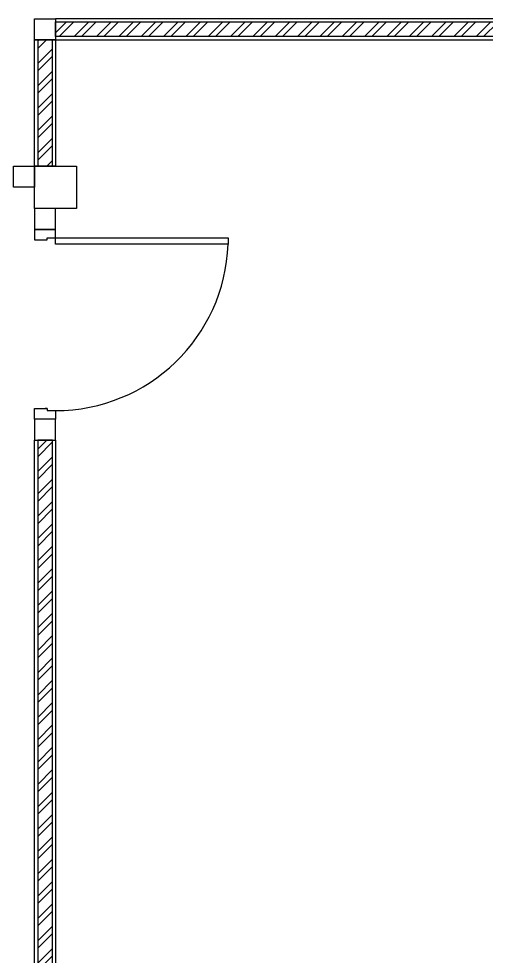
# Model space of a CAD drawing. Header units: inches. Extents: x -1366 to 1207, y -585 to 2554.
# Drawn here: x 739.076 to 741.297, y 2033.483 to 2037.933 of the extents above; entities that cross this region are included whole.
import ezdxf

# ---------------------------------------------------------------- set-up
doc = ezdxf.new("R2010")
doc.units = ezdxf.units.IN
doc.header["$MEASUREMENT"] = 0
for name, color, linetype in [('COLM', 3, 'CONTINUOUS'), ('DIM', 7, 'CONTINUOUS'), ('DOOR', 7, 'CONTINUOUS'), ('DOOR_SWNG', 1, 'CONTINUOUS'), ('WALL', 7, 'CONTINUOUS'), ('WALL_HATC', 251, 'CONTINUOUS')]:
    doc.layers.add(name, color=color, linetype=linetype)

# ---------------------------------------------------------------- blocks, each defined once
blk = doc.blocks.new('DR090SL2')
at = {"layer": 'DOOR'}
for points in [[(-0.41, 0.87), (-0.38, 0.87), (-0.38, 0.05), (-0.41, 0.05)], [(-0.41, 0.05), (-0.45, 0.05), (-0.45, -0.05), (-0.4, -0.05), (-0.4, 0.01), (-0.41, 0.01)], [(0.4, 0), (0.4, 0.01), (0.41, 0.01), (0.41, 0.05), (0.45, 0.05), (0.45, -0.05), (0.4, -0.05), (0.4, 0.01)]]:
    blk.add_lwpolyline(points, close=True, dxfattribs=at)
at = {"layer": 'DOOR_SWNG'}
blk.add_arc((-0.41, 0.05), 0.82, 0, 87.9033, dxfattribs=at)

msp = doc.modelspace()

# ---------------------------------------------------------------- hatches: boundary and pattern name
at = {"layer": 'WALL_HATC'}
h = msp.add_hatch(dxfattribs=at)
h.set_pattern_fill('ANSI32', color=256, scale=0.2, angle=179.9969, style=0)
h.set_pattern_definition([(224.99694, (707.184735, 2046.813254), (0.05303018, -0.05303584), []), (224.99694, (707.14938, 2046.81326), (0.05303018, -0.05303584), [])])
h.paths.add_polyline_path([(739.2515, 2037.9182), (741.3515, 2037.9182), (741.3515, 2037.8482), (739.2515, 2037.8482)])
h = msp.add_hatch(dxfattribs=at)
h.set_pattern_fill('ANSI32', color=256, scale=0.2, angle=179.9969, style=0)
h.set_pattern_definition([(224.99694, (706.184735, 2046.813254), (0.05303018, -0.05303584), []), (224.99694, (706.14938, 2046.81326), (0.05303018, -0.05303584), [])])
h.paths.add_polyline_path([(739.2365, 2037.2332), (739.2365, 2037.8332), (739.1665, 2037.8332), (739.1665, 2037.2332)])
h = msp.add_hatch(dxfattribs=at)
h.set_pattern_fill('ANSI32', color=256, scale=0.2, angle=179.9969, style=0)
h.set_pattern_definition([(224.99694, (728.006546, 2057.04404), (0.05303018, -0.05303584), []), (224.99694, (727.97119, 2057.044045), (0.05303018, -0.05303584), [])])
h.paths.add_polyline_path([(739.2365, 2032.7332), (739.2365, 2035.9332), (739.1665, 2035.9332), (739.1665, 2032.7332)])

# ---------------------------------------------------------------- linework, layer by layer
at = {"layer": 'COLM'}
msp.add_lwpolyline([(739.3515, 2037.2332), (739.3515, 2037.0332), (739.1515, 2037.0332), (739.1515, 2037.2332)], close=True, dxfattribs=at)
at = {"layer": 'WALL'}
for points in [[(739.1515, 2037.9332), (739.2515, 2037.9332), (739.2515, 2037.8332), (739.1515, 2037.8332)], [(739.2515, 2037.8332), (741.3515, 2037.8332), (741.3515, 2037.9332), (739.2515, 2037.9332)], [(739.2515, 2037.8332), (739.2515, 2037.2332), (739.1515, 2037.2332), (739.1515, 2037.8332)], [(739.1515, 2037.2332), (739.1515, 2037.1332), (739.0515, 2037.1332), (739.0515, 2037.2332)], [(739.1515, 2036.9332), (739.2515, 2036.9332), (739.2515, 2037.0332), (739.1515, 2037.0332)], [(739.1515, 2035.9332), (739.2515, 2035.9332), (739.2515, 2036.0332), (739.1515, 2036.0332)], [(739.2515, 2035.9332), (739.2515, 2032.7332), (739.1515, 2032.7332), (739.1515, 2035.9332)]]:
    msp.add_lwpolyline(points, close=True, dxfattribs=at)
at = {"layer": 'WALL_HATC'}
msp.add_lwpolyline([(739.2515, 2037.9182), (741.3515, 2037.9182), (741.3515, 2037.8482), (739.2515, 2037.8482)], close=True, dxfattribs=at)
for points in [[(739.2365, 2037.2332), (739.2365, 2037.8332), (739.1665, 2037.8332), (739.1665, 2037.2332), (739.2365, 2037.2332)], [(739.2365, 2032.7332), (739.2365, 2035.9332), (739.1665, 2035.9332), (739.1665, 2032.7332), (739.2365, 2032.7332)]]:
    msp.add_lwpolyline(points, dxfattribs=at)

# ---------------------------------------------------------------- block references
at = {"layer": 'DIM', "rotation": 270}
msp.add_blockref('DR090SL2', (739.2015, 2036.4832), dxfattribs=at)

doc.saveas('drawing.dxf')
